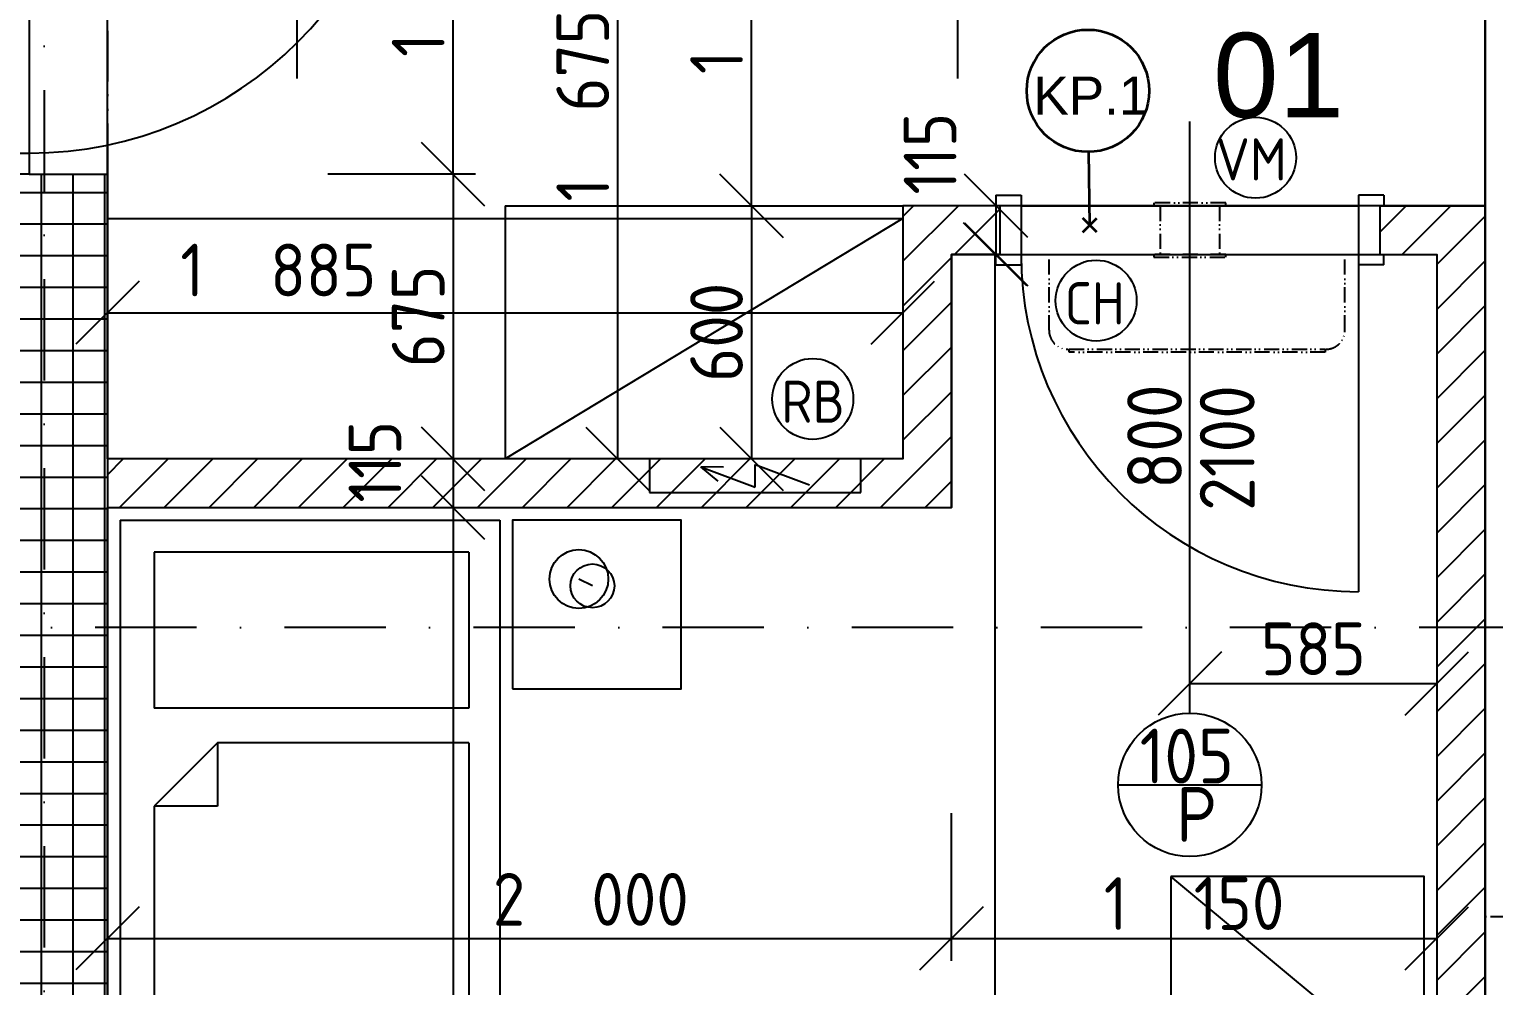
# Model space of a CAD drawing. Extents: x 4511820 to 5180432, y -1526536 to -944957.
# Drawn here: x 5109347 to 5112817, y -1119828 to -1117561 of the extents above; entities that cross this region are included whole.
import ezdxf

# ---------------------------------------------------------------- set-up
doc = ezdxf.new("R2010")
doc.units = 0
doc.header["$MEASUREMENT"] = 0
for name, pattern in [('ACAD_ISO07W100', [3.5, 0.5, -3]), ('ACAD_ISO12W100', [22, 12, -3, 0.5, -3, 0.5, -3]), ('BODKOCIARKOVANA_3', [5.6, 3, -1.3, 0, -1.3])]:
    doc.linetypes.add(name, pattern=pattern)
doc.layers.get('0').update_dxf_attribs({"linetype": 'CONTINUOUS'})
doc.layers.get('Defpoints').update_dxf_attribs({"color": 61, "linetype": 'CONTINUOUS'})
for name, color, linetype in [('DVERE', 45, 'CONTINUOUS'), ('KÓTY', 4, 'CONTINUOUS'), ('MÚRY', 1, 'CONTINUOUS'), ('osi', 253, 'CONTINUOUS'), ('Plochy', 41, 'CONTINUOUS'), ('POPIS', 7, 'CONTINUOUS'), ('TENKÁ', 7, 'CONTINUOUS'), ('ZARIADENIE', 47, 'CONTINUOUS'), ('ZZ-chladenie', 133, 'CONTINUOUS'), ('ZZ-elektro', 221, 'CONTINUOUS'), ('zz-vetr', 52, 'CONTINUOUS'), ('ŠRAFY', 82, 'CONTINUOUS')]:
    doc.layers.add(name, color=color, linetype=linetype)
doc.layers.add('preklady', color=74, linetype='CONTINUOUS', lineweight=35)
doc.styles.add('ARIAL', font='arial.ttf')
doc.styles.add('STYLE1', font='isocp.shx')
doc.dimstyles.new('STANDARD-50', dxfattribs={"dimtxt": 125, "dimasz": 150, "dimexe": 10, "dimexo": 200, "dimgap": 20, "dimtad": 1, "dimdsep": 46, "dimlunit": 6, "dimtxsty": 'STYLE1', "dimblk1": 'OBLIQUE', "dimblk2": 'OBLIQUE', "dimsah": 1, "dimcen": 2.5, "dimse1": 1, "dimse2": 1, "dimadec": 0, "dimazin": 0, "dimtfac": 1, "dimtmove": 1, "dimatfit": 3, "dimldrblk": 'OBLIQUE', "dimfxl": 1, "dimtolj": 1, "dimtzin": 0, "dimarcsym": 0})
pattern_1 = [(45, (515270.5, 303822), (-53.0330086, 53.0330086), [])]

# ---------------------------------------------------------------- blocks, each defined once
blk = doc.blocks.new('JEDNOPOSTEL')
at = {"layer": 'ZARIADENIE', "ltscale": 0.25}
for p, q in [((4449069, -1322230.2), (4447069, -1322230.2)), ((4447069, -1323130.2), (4447069, -1322230.2)), ((4449069, -1322230.2), (4449069, -1323130.2)), ((4449069, -1323130.2), (4447069, -1323130.2)), ((4448913, -1323349.6), (4448929.1, -1323317.4))]:
    blk.add_line(p, q, dxfattribs=at)
at = {"layer": 'ZARIADENIE', "color": 76, "ltscale": 0.25}
for p, q in [((4448390.6, -1322311.3), (4447130.6, -1322311.3)), ((4447130.6, -1323056.9), (4447130.6, -1322311.3)), ((4448540.6, -1322461.3), (4448390.6, -1322311.3)), ((4448390.6, -1322461.3), (4448390.6, -1322311.3)), ((4448992.6, -1322311.3), (4448623.3, -1322311.3)), ((4448623.3, -1323056.9), (4448623.3, -1322311.3)), ((4448992.6, -1323056.9), (4448992.6, -1322311.3)), ((4448540.6, -1322461.3), (4448390.6, -1322461.3)), ((4448540.6, -1323056.9), (4448540.6, -1322461.3)), ((4448540.6, -1323056.9), (4447130.6, -1323056.9)), ((4448992.6, -1323056.9), (4448623.3, -1323056.9))]:
    blk.add_line(p, q, dxfattribs=at)
at = {"layer": 'ZARIADENIE'}
blk.add_lwpolyline([(4448669, -1323160.2), (4448669, -1323560.2), (4449069, -1323560.2), (4449069, -1323160.2)], close=True, dxfattribs=at)
at = {"layer": 'ZARIADENIE', "ltscale": 0.25}
for centre, radius in [((4448929.1, -1323317.4), 69.7), ((4448913, -1323349.6), 51.9)]:
    blk.add_circle(centre, radius, dxfattribs=at)
blk = doc.blocks.new('SKRINA')
at = {"layer": 'ZARIADENIE'}
for p, q in [((4449069, -1324645.2), (4448469, -1324145.2)), ((4448469, -1325145.2), (4449069, -1324645.2))]:
    blk.add_line(p, q, dxfattribs=at)
blk.add_lwpolyline([(4448469, -1324145.2), (4448469, -1325145.2), (4449069, -1325145.2), (4449069, -1324145.2)], close=True, dxfattribs=at)
blk = doc.blocks.new('_OBLIQUE')
at = {"color": 0, "linetype": 'ByBlock'}
blk.add_line((-0.5, -0.5), (0.5, 0.5), dxfattribs=at)
blk = doc.blocks.new('*D17758')
at = {"layer": 'Defpoints', "color": 0}
for p in [(5111636, -1118094.2), (5111636, -1118094.2), (5111897.5, -1122229.2)]:
    blk.add_point(p, dxfattribs=at)
at = {"layer": 'KÓTY', "color": 0, "lineweight": -2}
blk.add_line((5111636, -1122229.2), (5111636, -1118094.2), dxfattribs=at)
at = {"layer": 'KÓTY', "color": 0, "linetype": 'ByBlock', "lineweight": -2, "xscale": 150, "yscale": 150, "zscale": 150}
for p, rotation in [((5111636, -1118094.2), 90), ((5111636, -1122229.2), 270)]:
    blk.add_blockref('_OBLIQUE', p, dxfattribs=dict(at, rotation=rotation))
at = {"layer": 'KÓTY', "color": 0, "insert": (5111553.5, -1120161.7), "char_height": 125, "attachment_point": 5, "rotation": 90, "style": 'STYLE1'}
blk.add_mtext('\\A1;4ﾠ135', dxfattribs=at)
blk = doc.blocks.new('*D17759')
at = {"layer": 'Defpoints', "color": 0}
for p in [(5111638.2, -1117979.2), (5111638.2, -1117979.2), (5111638.2, -1118094.2)]:
    blk.add_point(p, dxfattribs=at)
at = {"layer": 'KÓTY', "color": 0, "lineweight": -2}
blk.add_line((5111638.2, -1118094.2), (5111638.2, -1117979.2), dxfattribs=at)
at = {"layer": 'KÓTY', "color": 0, "linetype": 'ByBlock', "lineweight": -2, "xscale": 150, "yscale": 150, "zscale": 150}
for p, rotation in [((5111638.2, -1117979.2), 90), ((5111638.2, -1118094.2), 270)]:
    blk.add_blockref('_OBLIQUE', p, dxfattribs=dict(at, rotation=rotation))
at = {"layer": 'KÓTY', "color": 0, "insert": (5111482, -1117855.5), "char_height": 125, "attachment_point": 5, "rotation": 90, "style": 'STYLE1'}
blk.add_mtext('\\A1;115', dxfattribs=at)
blk = doc.blocks.new('*D17762')
at = {"layer": 'Defpoints', "color": 0}
for p in [(5110822.5, -1116904.2), (5110741.5, -1118579.2), (5110741.5, -1118579.2)]:
    blk.add_point(p, dxfattribs=at)
at = {"layer": 'KÓTY', "color": 0, "lineweight": -2}
blk.add_line((5110741.5, -1116904.2), (5110741.5, -1118579.2), dxfattribs=at)
at = {"layer": 'KÓTY', "color": 0, "linetype": 'ByBlock', "lineweight": -2, "xscale": 150, "yscale": 150, "zscale": 150}
for p, rotation in [((5110741.5, -1116904.2), 90), ((5110741.5, -1118579.2), 270)]:
    blk.add_blockref('_OBLIQUE', p, dxfattribs=dict(at, rotation=rotation))
at = {"layer": 'KÓTY', "color": 0, "insert": (5110659, -1117741.7), "char_height": 125, "attachment_point": 5, "rotation": 90, "style": 'STYLE1'}
blk.add_mtext('\\A1;1ﾠ675', dxfattribs=at)
blk = doc.blocks.new('*D17763')
at = {"layer": 'Defpoints', "color": 0}
for p in [(5110351.5, -1118579.2), (5110351.5, -1118694.2), (5110351.5, -1118694.2)]:
    blk.add_point(p, dxfattribs=at)
at = {"layer": 'KÓTY', "color": 0, "lineweight": -2}
blk.add_line((5110351.5, -1118579.2), (5110351.5, -1118694.2), dxfattribs=at)
at = {"layer": 'KÓTY', "color": 0, "linetype": 'ByBlock', "lineweight": -2, "xscale": 150, "yscale": 150, "zscale": 150}
for p, rotation in [((5110351.5, -1118579.2), 90), ((5110351.5, -1118694.2), 270)]:
    blk.add_blockref('_OBLIQUE', p, dxfattribs=dict(at, rotation=rotation))
at = {"layer": 'KÓTY', "color": 0, "insert": (5110166.5, -1118585.9), "char_height": 125, "attachment_point": 5, "rotation": 90, "style": 'STYLE1'}
blk.add_mtext('\\A1;115', dxfattribs=at)
blk = doc.blocks.new('*D17764')
at = {"layer": 'Defpoints', "color": 0}
for p in [(5110351.5, -1118694.2), (5110351.5, -1122229.2), (5110351.5, -1122229.2)]:
    blk.add_point(p, dxfattribs=at)
at = {"layer": 'KÓTY', "color": 0, "lineweight": -2}
blk.add_line((5110351.5, -1118694.2), (5110351.5, -1122229.2), dxfattribs=at)
at = {"layer": 'KÓTY', "color": 0, "linetype": 'ByBlock', "lineweight": -2, "xscale": 150, "yscale": 150, "zscale": 150}
for p, rotation in [((5110351.5, -1118694.2), 90), ((5110351.5, -1122229.2), 270)]:
    blk.add_blockref('_OBLIQUE', p, dxfattribs=dict(at, rotation=rotation))
at = {"layer": 'KÓTY', "color": 0, "insert": (5110269, -1120461.7), "char_height": 125, "attachment_point": 5, "rotation": 90, "style": 'STYLE1'}
blk.add_mtext('\\A1;3ﾠ535', dxfattribs=at)
blk = doc.blocks.new('*D17791')
at = {"layer": 'Defpoints', "color": 0}
for p in [(5112682.5, -1119112), (5112097.5, -1119182.2), (5112682.5, -1119182.2)]:
    blk.add_point(p, dxfattribs=at)
at = {"layer": 'KÓTY', "color": 0, "lineweight": -2}
blk.add_line((5112097.5, -1119112), (5112682.5, -1119112), dxfattribs=at)
at = {"layer": 'KÓTY', "color": 0, "linetype": 'ByBlock', "lineweight": -2, "xscale": 150, "yscale": 150, "zscale": 150, "rotation": 180}
blk.add_blockref('_OBLIQUE', (5112097.5, -1119112), dxfattribs=at)
at = {"layer": 'KÓTY', "color": 0, "linetype": 'ByBlock', "lineweight": -2, "xscale": 150, "yscale": 150, "zscale": 150}
blk.add_blockref('_OBLIQUE', (5112682.5, -1119112), dxfattribs=at)
at = {"layer": 'KÓTY', "color": 0, "insert": (5112390, -1119029.5), "char_height": 125, "attachment_point": 5, "style": 'STYLE1'}
blk.add_mtext('\\A1;585', dxfattribs=at)
blk = doc.blocks.new('*D17792')
at = {"layer": 'Defpoints', "color": 0}
for p in [(5109532.5, -1118809.2), (5111532.5, -1118809.2), (5111532.5, -1119716)]:
    blk.add_point(p, dxfattribs=at)
at = {"layer": 'KÓTY', "color": 0, "lineweight": -2}
blk.add_line((5109532.5, -1119716), (5111532.5, -1119716), dxfattribs=at)
at = {"layer": 'KÓTY', "color": 0, "linetype": 'ByBlock', "lineweight": -2, "xscale": 150, "yscale": 150, "zscale": 150, "rotation": 180}
blk.add_blockref('_OBLIQUE', (5109532.5, -1119716), dxfattribs=at)
at = {"layer": 'KÓTY', "color": 0, "linetype": 'ByBlock', "lineweight": -2, "xscale": 150, "yscale": 150, "zscale": 150}
blk.add_blockref('_OBLIQUE', (5111532.5, -1119716), dxfattribs=at)
at = {"layer": 'KÓTY', "color": 0, "insert": (5110678, -1119623.5), "char_height": 125, "attachment_point": 5, "style": 'STYLE1'}
blk.add_mtext('\\A1;2ﾠ000', dxfattribs=at)
blk = doc.blocks.new('*D17793')
at = {"layer": 'Defpoints', "color": 0}
for p in [(5111532.5, -1118809.2), (5112682.5, -1118809.2), (5112682.5, -1119716)]:
    blk.add_point(p, dxfattribs=at)
at = {"layer": 'KÓTY', "color": 0, "lineweight": -2}
blk.add_line((5111532.5, -1119716), (5112682.5, -1119716), dxfattribs=at)
at = {"layer": 'KÓTY', "color": 0, "linetype": 'ByBlock', "lineweight": -2, "xscale": 150, "yscale": 150, "zscale": 150, "rotation": 180}
blk.add_blockref('_OBLIQUE', (5111532.5, -1119716), dxfattribs=at)
at = {"layer": 'KÓTY', "color": 0, "linetype": 'ByBlock', "lineweight": -2, "xscale": 150, "yscale": 150, "zscale": 150}
blk.add_blockref('_OBLIQUE', (5112682.5, -1119716), dxfattribs=at)
at = {"layer": 'KÓTY', "color": 0, "insert": (5112107.5, -1119633.5), "char_height": 125, "attachment_point": 5, "style": 'STYLE1'}
blk.add_mtext('\\A1;1ﾠ150', dxfattribs=at)
blk = doc.blocks.new('*D17794')
at = {"layer": 'Defpoints', "color": 0}
for p in [(5111417.5, -1118232.5), (5109532.5, -1118579.2), (5111417.5, -1118579.2)]:
    blk.add_point(p, dxfattribs=at)
at = {"layer": 'KÓTY', "color": 0, "lineweight": -2}
blk.add_line((5109532.5, -1118232.5), (5111417.5, -1118232.5), dxfattribs=at)
at = {"layer": 'KÓTY', "color": 0, "linetype": 'ByBlock', "lineweight": -2, "xscale": 150, "yscale": 150, "zscale": 150, "rotation": 180}
blk.add_blockref('_OBLIQUE', (5109532.5, -1118232.5), dxfattribs=at)
at = {"layer": 'KÓTY', "color": 0, "linetype": 'ByBlock', "lineweight": -2, "xscale": 150, "yscale": 150, "zscale": 150}
blk.add_blockref('_OBLIQUE', (5111417.5, -1118232.5), dxfattribs=at)
at = {"layer": 'KÓTY', "color": 0, "insert": (5109937.5, -1118131.5), "char_height": 125, "attachment_point": 5, "style": 'STYLE1'}
blk.add_mtext('\\A1;1ﾠ885', dxfattribs=at)
blk = doc.blocks.new('*D17795')
at = {"layer": 'Defpoints', "color": 0}
for p in [(5111417.5, -1117979.2), (5111058.5, -1118579.2), (5111417.5, -1118579.2)]:
    blk.add_point(p, dxfattribs=at)
at = {"layer": 'KÓTY', "color": 0, "lineweight": -2}
blk.add_line((5111058.5, -1117979.2), (5111058.5, -1118579.2), dxfattribs=at)
at = {"layer": 'KÓTY', "color": 0, "linetype": 'ByBlock', "lineweight": -2, "xscale": 150, "yscale": 150, "zscale": 150}
for p, rotation in [((5111058.5, -1117979.2), 90), ((5111058.5, -1118579.2), 270)]:
    blk.add_blockref('_OBLIQUE', p, dxfattribs=dict(at, rotation=rotation))
at = {"layer": 'KÓTY', "color": 0, "insert": (5110976, -1118279.2), "char_height": 125, "attachment_point": 5, "rotation": 90, "style": 'STYLE1'}
blk.add_mtext('\\A1;600', dxfattribs=at)
blk = doc.blocks.new('*D17796')
at = {"layer": 'Defpoints', "color": 0}
for p in [(5111058.5, -1116904.2), (5111417.5, -1116904.2), (5111417.5, -1117979.2)]:
    blk.add_point(p, dxfattribs=at)
at = {"layer": 'KÓTY', "color": 0, "lineweight": -2}
blk.add_line((5111058.5, -1117979.2), (5111058.5, -1116904.2), dxfattribs=at)
at = {"layer": 'KÓTY', "color": 0, "linetype": 'ByBlock', "lineweight": -2, "xscale": 150, "yscale": 150, "zscale": 150}
for p, rotation in [((5111058.5, -1116904.2), 90), ((5111058.5, -1117979.2), 270)]:
    blk.add_blockref('_OBLIQUE', p, dxfattribs=dict(at, rotation=rotation))
at = {"layer": 'KÓTY', "color": 0, "insert": (5110976, -1117441.7), "char_height": 125, "attachment_point": 5, "rotation": 90, "style": 'STYLE1'}
blk.add_mtext('\\A1;1ﾠ075', dxfattribs=at)
blk = doc.blocks.new('*D17815')
at = {"layer": 'Defpoints', "color": 0}
for p in [(5109532.5, -1117904.2), (5109532.5, -1118579.2), (5110351.5, -1118579.2)]:
    blk.add_point(p, dxfattribs=at)
at = {"layer": 'KÓTY', "color": 0, "lineweight": -2}
blk.add_line((5110351.5, -1117904.2), (5110351.5, -1118579.2), dxfattribs=at)
at = {"layer": 'KÓTY', "color": 0, "linetype": 'ByBlock', "lineweight": -2, "xscale": 150, "yscale": 150, "zscale": 150}
for p, rotation in [((5110351.5, -1117904.2), 90), ((5110351.5, -1118579.2), 270)]:
    blk.add_blockref('_OBLIQUE', p, dxfattribs=dict(at, rotation=rotation))
at = {"layer": 'KÓTY', "color": 0, "insert": (5110269, -1118241.7), "char_height": 125, "attachment_point": 5, "rotation": 90, "style": 'STYLE1'}
blk.add_mtext('\\A1;675', dxfattribs=at)
blk = doc.blocks.new('*D17816')
at = {"layer": 'Defpoints', "color": 0}
for p in [(5109532.5, -1116904.2), (5110351.5, -1116904.2), (5109532.5, -1117904.2)]:
    blk.add_point(p, dxfattribs=at)
at = {"layer": 'KÓTY', "color": 0, "lineweight": -2}
blk.add_line((5110351.5, -1117904.2), (5110351.5, -1116904.2), dxfattribs=at)
at = {"layer": 'KÓTY', "color": 0, "linetype": 'ByBlock', "lineweight": -2, "xscale": 150, "yscale": 150, "zscale": 150}
for p, rotation in [((5110351.5, -1116904.2), 90), ((5110351.5, -1117904.2), 270)]:
    blk.add_blockref('_OBLIQUE', p, dxfattribs=dict(at, rotation=rotation))
at = {"layer": 'KÓTY', "color": 0, "insert": (5110269, -1117404.2), "char_height": 125, "attachment_point": 5, "rotation": 90, "style": 'STYLE1'}
blk.add_mtext('\\A1;1ﾠ000', dxfattribs=at)
blk = doc.blocks.new('*D17820')
at = {"layer": 'Defpoints', "color": 0}
for p in [(5112750, -1117979.2), (5112870, -1123464.2), (5113597, -1123464.2)]:
    blk.add_point(p, dxfattribs=at)
at = {"layer": 'KÓTY', "color": 0, "lineweight": -2}
blk.add_line((5113597, -1117979.2), (5113597, -1123464.2), dxfattribs=at)
at = {"layer": 'KÓTY', "color": 0, "linetype": 'ByBlock', "lineweight": -2, "xscale": 150, "yscale": 150, "zscale": 150}
for p, rotation in [((5113597, -1117979.2), 90), ((5113597, -1123464.2), 270)]:
    blk.add_blockref('_OBLIQUE', p, dxfattribs=dict(at, rotation=rotation))
at = {"layer": 'KÓTY', "color": 0, "insert": (5113514.5, -1120721.7), "char_height": 125, "attachment_point": 5, "rotation": 90, "style": 'STYLE1'}
blk.add_mtext('\\A1;5ﾠ485', dxfattribs=at)
blk = doc.blocks.new('*D17821')
at = {"layer": 'Defpoints', "color": 0}
for p in [(5112797.5, -1116904.2), (5113597, -1116904.2), (5112797.5, -1117979.2)]:
    blk.add_point(p, dxfattribs=at)
at = {"layer": 'KÓTY', "color": 0, "lineweight": -2}
blk.add_line((5113597, -1117979.2), (5113597, -1116904.2), dxfattribs=at)
at = {"layer": 'KÓTY', "color": 0, "linetype": 'ByBlock', "lineweight": -2, "xscale": 150, "yscale": 150, "zscale": 150}
for p, rotation in [((5113597, -1116904.2), 90), ((5113597, -1117979.2), 270)]:
    blk.add_blockref('_OBLIQUE', p, dxfattribs=dict(at, rotation=rotation))
at = {"layer": 'KÓTY', "color": 0, "insert": (5113492.5, -1117364), "char_height": 125, "attachment_point": 5, "rotation": 90, "style": 'STYLE1'}
blk.add_mtext('\\A1;1ﾠ075', dxfattribs=at)
blk = doc.blocks.new('chlad2')
at = {"layer": 'ZZ-chladenie', "linetype": 'ACAD_ISO12W100', "ltscale": 3}
for p, q in [((5102412.5, -1105747.3), (5102592.5, -1105747.3)), ((5102412.5, -1106448.4), (5102592.5, -1106448.4))]:
    blk.add_line(p, q, dxfattribs=at)
blk.add_lwpolyline([(5102367.5, -1106402), (5102360.8, -1106402), (5102360.8, -1105794.8), (5102367.5, -1105794.8)], close=True, dxfattribs=at)
for centre, start, end in [((5102412.5, -1105792.3), 90, 180), ((5102412.5, -1106403.4), 180, 270)]:
    blk.add_arc(centre, 45, start, end, dxfattribs=at)

msp = doc.modelspace()

# ---------------------------------------------------------------- hatches: boundary and pattern name
at = {"layer": 'ŠRAFY', "ltscale": 0.25}
h = msp.add_hatch(dxfattribs=at)
h.set_pattern_fill('ANSI37', color=256, scale=600, angle=45)
h.set_pattern_definition([(90, (-3307273.674, 668852.734), (-75, 1e-14), []), (180, (-3307273.674, 668852.734), (-1e-14, -75), [])])
h.paths.add_polyline_path([(5109232.5, -1119549.191), (5109232.5, -1119664.191), (5109232.5, -1122404.191), (5109532.5, -1122404.191), (5109532.5, -1122229.191), (5109532.5, -1118694.191), (5109532.5, -1118579.191), (5109532.5, -1117904.191), (5109347.5, -1117904.191), (5109232.5, -1117904.191), (5109232.5, -1119499.191)])
h = msp.add_hatch(dxfattribs=at)
h.set_pattern_fill('ANSI31', color=256, scale=600, style=0)
h.set_pattern_definition(pattern_1)
h.paths.add_polyline_path([(5111532.5, -1118694.191), (5111532.5, -1118094.191), (5111647.5, -1118094.191), (5111647.5, -1117979.191), (5111417.5, -1117979.191), (5111417.5, -1118579.191), (5109532.5, -1118579.191), (5109532.5, -1118694.191)])
h = msp.add_hatch(dxfattribs=at)
h.set_pattern_fill('ANSI31', color=256, scale=600, style=0)
h.set_pattern_definition(pattern_1)
h.paths.add_polyline_path([(5112797.5, -1117979.191), (5112547.5, -1117979.191), (5112547.5, -1118094.191), (5112682.5, -1118094.191), (5112682.5, -1122229.191), (5112797.5, -1122229.191)])

# ---------------------------------------------------------------- linework, layer by layer
at = {"layer": 'DVERE', "ltscale": 0.25}
for p, q in [((5109982.5, -1117677.02), (5109982.5, -1116572.363)), ((5111547.5, -1117677.02), (5111547.5, -1116572.363)), ((5112097.5, -1119182.191), (5112097.5, -1117779.535)), ((5111637.5, -1117954.191), (5111697.5, -1117954.191)), ((5111637.5, -1117954.191), (5111637.5, -1117979.191)), ((5111697.5, -1117954.191), (5111697.5, -1118119.191)), ((5112497.5, -1117954.191), (5112497.5, -1118119.191)), ((5112557.5, -1117954.191), (5112497.5, -1117954.191)), ((5112557.5, -1117954.191), (5112557.5, -1117979.191)), ((5111697.5, -1117979.191), (5112497.5, -1117979.191)), ((5111637.5, -1118119.191), (5111637.5, -1118094.191)), ((5111697.5, -1118094.191), (5112497.5, -1118094.191)), ((5112497.5, -1118094.191), (5112497.5, -1118894.191)), ((5112557.5, -1118119.191), (5112557.5, -1118094.191)), ((5111637.5, -1118119.191), (5111697.5, -1118119.191)), ((5112557.5, -1118119.191), (5112497.5, -1118119.191)), ((5111927.5, -1119352.191), (5112267.5, -1119352.191))]:
    msp.add_line(p, q, dxfattribs=at)
at = {"layer": 'DVERE'}
msp.add_line((5109347.5, -1116954.191), (5109347.5, -1117854.191), dxfattribs=at)
at = {"layer": 'DVERE', "ltscale": 0.25}
msp.add_circle((5112097.5, -1119352.191), 170, dxfattribs=at)
at = {"layer": 'DVERE'}
msp.add_arc((5109347.5, -1116954.191), 900, 270, 0, dxfattribs=at)
at = {"layer": 'DVERE', "ltscale": 0.25}
msp.add_arc((5112497.5, -1118094.191), 800, 180, 270, dxfattribs=at)
at = {"layer": 'KÓTY', "ltscale": 0.25}
msp.add_line((5110404.903, -1117904.191), (5110054.903, -1117904.191), dxfattribs=at)
at = {"layer": 'KÓTY', "ltscale": 25}
for p, q in [((5111005.097, -1117979.191), (5111355.097, -1117979.191)), ((5111532.5, -1119769.403), (5111532.5, -1119419.403))]:
    msp.add_line(p, q, dxfattribs=at)
at = {"layer": 'MÚRY'}
for p, q in [((5109232.5, -1117854.191), (5109347.5, -1117854.191)), ((5109347.5, -1117854.191), (5109347.5, -1117904.191)), ((5109347.5, -1117904.191), (5109532.5, -1117904.191)), ((5109532.5, -1117904.191), (5109532.5, -1118579.191)), ((5111417.5, -1117979.191), (5111417.5, -1118579.191)), ((5112797.5, -1117979.191), (5112797.5, -1122604.191)), ((5111532.5, -1118094.191), (5111532.5, -1118694.191)), ((5112682.5, -1118094.191), (5112682.5, -1122229.191)), ((5109532.5, -1118694.191), (5109532.5, -1122229.191))]:
    msp.add_line(p, q, dxfattribs=at)
at = {"layer": 'MÚRY', "ltscale": 0.25}
for p, q in [((5111647.5, -1117979.191), (5111417.5, -1117979.191)), ((5111647.5, -1117979.191), (5111647.5, -1118094.191)), ((5112547.5, -1117979.191), (5112547.5, -1118094.191)), ((5112547.5, -1117979.191), (5112797.5, -1117979.191)), ((5111647.5, -1118094.191), (5111532.5, -1118094.191)), ((5112547.5, -1118094.191), (5112682.5, -1118094.191)), ((5111417.5, -1118579.191), (5109532.5, -1118579.191)), ((5109532.5, -1118694.191), (5111532.5, -1118694.191))]:
    msp.add_line(p, q, dxfattribs=at)
at = {"layer": 'osi', "linetype": 'BODKOCIARKOVANA_3', "ltscale": 80}
for p, q in [((5109382.5, -1109191.097), (5109382.5, -1141119)), ((5157242.5, -1118979.191), (5093572.5, -1118979.191))]:
    msp.add_line(p, q, dxfattribs=at)
at = {"layer": 'Plochy'}
for points in [[(5112797.5, -1123464.191), (5112797.5, -1116904.191), (5112912.5, -1116904.191), (5112912.5, -1116214.191), (5115872.5, -1116214.191), (5115872.5, -1118489.191), (5115457.5, -1118489.191), (5115457.5, -1119239.191), (5115872.5, -1119239.191), (5115872.5, -1123464.191)], [(5109532.5, -1118579.191), (5109532.5, -1116904.191), (5112797.5, -1116904.191), (5112797.5, -1117979.191), (5111417.5, -1117979.191), (5111417.5, -1118579.191)], [(5109532.5, -1122229.191), (5109532.5, -1118694.191), (5111532.5, -1118694.191), (5111532.5, -1118094.191), (5112682.5, -1118094.191), (5112682.5, -1122229.191)]]:
    msp.add_lwpolyline(points, close=True, dxfattribs=at)
at = {"layer": 'preklady'}
for p, q in [((5111860.501, -1118025.001), (5111858.049, -1117851.486)), ((5111843.883, -1118041.617), (5111877.117, -1118008.383)), ((5111877.118, -1118041.618), (5111843.884, -1118008.384))]:
    msp.add_line(p, q, dxfattribs=at)
at = {"layer": 'preklady', "ltscale": 0.25}
msp.add_circle((5111856, -1117706.5), 145, dxfattribs=at)
at = {"layer": 'TENKÁ', "linetype": 'ACAD_ISO12W100', "ltscale": 10}
msp.add_line((5109532.5, -1116904.191), (5109532.5, -1117904.191), dxfattribs=at)
at = {"layer": 'TENKÁ', "linetype": 'ACAD_ISO07W100', "ltscale": 10}
msp.add_line((5112797.5, -1117979.191), (5112797.5, -1116904.191), dxfattribs=at)
at = {"layer": 'TENKÁ'}
for p, q in [((5109347.5, -1117904.191), (5109232.5, -1117904.191)), ((5109532.5, -1118579.191), (5109532.5, -1118694.191))]:
    msp.add_line(p, q, dxfattribs=at)
at = {"layer": 'ZARIADENIE'}
for p, q in [((5110475, -1117979.191), (5111417.5, -1117979.191)), ((5110475, -1117979.191), (5110475, -1118579.191)), ((5109532.5, -1118009.191), (5111417.5, -1118009.191)), ((5111417.5, -1118009.191), (5110475, -1118579.191))]:
    msp.add_line(p, q, dxfattribs=at)
at = {"layer": 'ZZ-chladenie'}
msp.add_circle((5111875.44, -1118204.008), 96, dxfattribs=at)
at = {"layer": 'ZZ-elektro'}
for p, q in [((5110817.5, -1118579.191), (5110817.5, -1118659.191)), ((5111317.5, -1118659.191), (5111317.5, -1118579.191)), ((5110939.007, -1118597.79), (5111067.5, -1118646.074)), ((5110992.313, -1118599.113), (5110939.007, -1118597.79)), ((5110979.993, -1118631.899), (5110939.007, -1118597.79)), ((5111067.5, -1118646.074), (5111067.5, -1118592.361)), ((5111067.5, -1118592.361), (5111195.993, -1118640.645)), ((5110817.5, -1118659.191), (5111317.5, -1118659.191))]:
    msp.add_line(p, q, dxfattribs=at)
msp.add_circle((5111204.02, -1118437.191), 96, dxfattribs=at)
at = {"layer": 'zz-vetr', "linetype": 'ACAD_ISO12W100', "lineweight": -2, "ltscale": 3}
for p, q in [((5112027.5, -1117979.191), (5112027.5, -1118094.191)), ((5112167.5, -1117979.191), (5112167.5, -1118094.191))]:
    msp.add_line(p, q, dxfattribs=at)
for points in [[(5112182.5, -1117979.191), (5112182.5, -1117972.191), (5112012.5, -1117972.191), (5112012.5, -1117979.191)], [(5112182.5, -1118101.191), (5112182.5, -1118094.191), (5112012.5, -1118094.191), (5112012.5, -1118101.191)]]:
    msp.add_lwpolyline(points, close=True, dxfattribs=at)
at = {"layer": 'zz-vetr'}
msp.add_circle((5112253.16, -1117865.046), 96, dxfattribs=at)

# ---------------------------------------------------------------- block references
at = {"layer": 'ZARIADENIE', "color": 2, "rotation": 90.00000000000004}
msp.add_blockref('JEDNOPOSTEL', (3787332.309, -5567793.191), dxfattribs=at)
at = {"layer": 'ZARIADENIE', "color": 2}
msp.add_blockref('SKRINA', (663583.5, 204576), dxfattribs=at)
at = {"layer": 'ZZ-chladenie', "rotation": 90}
msp.add_blockref('chlad2', (4006016.514, -6220686.691), dxfattribs=at)
at = {"layer": 'ZZ-chladenie', "xscale": -1}
msp.add_blockref('chlad2', (10215390, -13917.481), dxfattribs=at)

# ---------------------------------------------------------------- texts
at = {"layer": 'DVERE', "style": 'STYLE1'}
for s, p in [('105', (5111978.47, -1119348.691)), ('P', (5112065.47, -1119487.328))]:
    msp.add_text(s, height=130, dxfattribs=at).set_placement(p)
at = {"layer": 'POPIS', "lineweight": 40, "ltscale": 0.25, "style": 'ARIAL'}
msp.add_text('01', height=200, dxfattribs=at).set_placement((5112152.311, -1117769.098))
at = {"layer": 'preklady', "linetype": 'Continuous', "lineweight": 20, "style": 'ARIAL'}
msp.add_text('KP.1', height=90, dxfattribs=at).set_placement((5111726.736, -1117762.757))
at = {"layer": 'TENKÁ', "linetype": 'Continuous', "style": 'STYLE1'}
for s, p in [('800', (5112078.917, -1118650.586)), ('2100', (5112251.024, -1118702.36))]:
    msp.add_text(s, height=130, rotation=90, dxfattribs=at).set_placement(p)
at = {"layer": 'ZZ-chladenie', "style": 'STYLE1'}
msp.add_text('CH', height=100, dxfattribs=at).set_placement((5111800.812, -1118260.207))
at = {"layer": 'ZZ-elektro', "style": 'STYLE1'}
msp.add_text('RB', height=100, dxfattribs=at).set_placement((5111129.392, -1118493.391))
at = {"layer": 'zz-vetr', "style": 'STYLE1'}
msp.add_text('VM', height=100, dxfattribs=at).set_placement((5112158.853, -1117919.058))

# ---------------------------------------------------------------- dimensions: what is measured, and where the dimension line sits
at = {"layer": 'KÓTY'}
for base, p1, p2, picture, middle in [((5110351.5, -1116904.191), (5109532.5, -1117904.191), (5109532.5, -1116904.191), '*D17816', (5110268.957, -1117404.191)), ((5110741.5, -1118579.191), (5110822.5, -1116904.191), (5110741.5, -1118579.191), '*D17762', (5110658.957, -1117741.691)), ((5111058.5, -1116904.191), (5111417.5, -1117979.191), (5111417.5, -1116904.191), '*D17796', (5110975.957, -1117441.691)), ((5110351.5, -1118579.191), (5109532.5, -1117904.191), (5109532.5, -1118579.191), '*D17815', (5110269, -1118241.691)), ((5111058.5, -1118579.191), (5111417.5, -1117979.191), (5111417.5, -1118579.191), '*D17795', (5110976, -1118279.191)), ((5113597, -1123464.191), (5112750, -1117979.191), (5112870, -1123464.191), '*D17820', (5113514.457, -1120721.691)), ((5111636, -1118094.191), (5111897.5, -1122229.191), (5111636, -1118094.191), '*D17758', (5111553.457, -1120161.691)), ((5110351.5, -1118694.191), (5110351.5, -1118579.191), (5110351.5, -1118694.191), '*D17763', (5110166.5, -1118585.941)), ((5110351.5, -1122229.191), (5110351.5, -1118694.191), (5110351.5, -1122229.191), '*D17764', (5110268.957, -1120461.691))]:
    dim = msp.add_linear_dim(base=base, p1=p1, p2=p2, angle=90, dimstyle='STANDARD-50', dxfattribs=at)
    dim.commit()
    dim.dimension.update_dxf_attribs({"geometry": picture, "text_midpoint": middle})
for base, p1, p2, picture, middle in [((5113597, -1116904.191), (5112797.5, -1117979.191), (5112797.5, -1116904.191), '*D17821', (5113575, -1117364)), ((5111638.207, -1117979.191), (5111638.207, -1118094.191), (5111638.207, -1117979.191), '*D17759', (5111564.5, -1117855.5))]:
    dim = msp.add_linear_dim(base=base, p1=p1, p2=p2, angle=90, dimstyle='STANDARD-50', dxfattribs=at)
    dim.commit()
    dim.dimension.update_dxf_attribs({"geometry": picture, "text_midpoint": middle, "dimtype": 160})
for base, p1, p2, picture, middle in [((5111417.5, -1118232.5), (5109532.5, -1118579.191), (5111417.5, -1118579.191), '*D17794', (5109937.5, -1118214)), ((5111532.5, -1119716), (5109532.5, -1118809.191), (5111532.5, -1118809.191), '*D17792', (5110678, -1119706))]:
    dim = msp.add_linear_dim(base=base, p1=p1, p2=p2, dimstyle='STANDARD-50', dxfattribs=at)
    dim.commit()
    dim.dimension.update_dxf_attribs({"geometry": picture, "text_midpoint": middle, "dimtype": 160})
for base, p1, p2, picture, middle in [((5112682.5, -1119716), (5111532.5, -1118809.191), (5112682.5, -1118809.191), '*D17793', (5112107.5, -1119633.457)), ((5112682.5, -1119112), (5112097.5, -1119182.191), (5112682.5, -1119182.191), '*D17791', (5112390, -1119029.5))]:
    dim = msp.add_linear_dim(base=base, p1=p1, p2=p2, dimstyle='STANDARD-50', dxfattribs=at)
    dim.commit()
    dim.dimension.update_dxf_attribs({"geometry": picture, "text_midpoint": middle})

doc.saveas('drawing.dxf')
